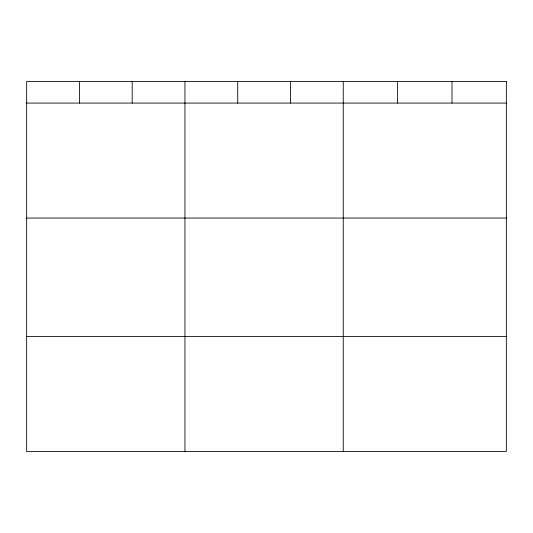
<?xml version="1.0" encoding="UTF-8"?>
<svg xmlns="http://www.w3.org/2000/svg" width="533" height="533" viewBox="0 0 533 533"><rect width="100%" height="100%" fill="white"/><g stroke="black" fill="none" stroke-linecap="round" stroke-linejoin="round"><path stroke-width="0.8" d="M26.65 103.076L506.35 103.076M26.65 218.057L506.35 218.057M26.65 336.53L506.35 336.53M451.984 81.489L451.984 103.076M397.618 81.489L397.618 103.076M343.252 81.489L343.252 451.511M290.485 81.489L290.485 103.076M237.718 81.489L237.718 103.076M184.951 81.489L184.951 451.511M132.184 81.489L132.184 103.076M79.417 81.489L79.417 103.076M506.35 81.489L26.65 81.489L26.65 451.511L506.35 451.511L506.35 81.489"/></g></svg>
